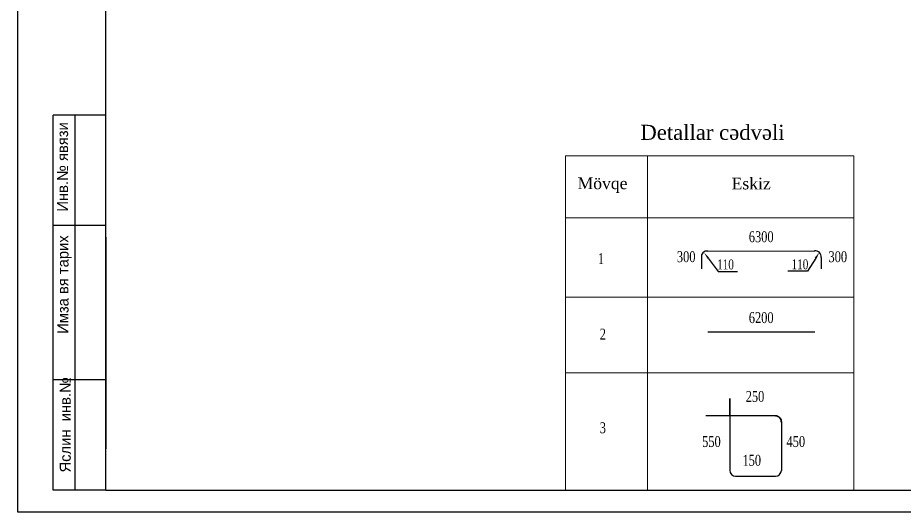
# Model space of a CAD drawing. Header units: millimetres. Extents: x -149347 to 251215, y -2929184 to -2541447.
# Drawn here: x 62737 to 84502, y -2889707 to -2877571 of the extents above; entities that cross this region are included whole.
import ezdxf
from ezdxf import colors
from ezdxf.entities.mleader import LeaderData, LeaderLine
from ezdxf.math import Vec2, Vec3

# ---------------------------------------------------------------- set-up
doc = ezdxf.new("R2010")
doc.units = ezdxf.units.MM
doc.layers.add('030', color=7, linetype='Continuous', lineweight=30)
doc.layers.add('APS_MADEIRA', color=35, linetype='Continuous', lineweight=15)
doc.styles.add('400', font='times.ttf', dxfattribs={"width": 0.75, "height": 300})
doc.styles.add('Arial', font='arial.ttf')
doc.styles.add('CP_ATTR', font='A3TI(LA).TTF')

# ---------------------------------------------------------------- blocks, each defined once
blk = doc.blocks.new('mekteb')
at = {"color": 0, "lineweight": 25}
for p, q in [((99643, -1849866), (99643, -1821466)), ((139843, -1849866), (99643, -1849866))]:
    blk.add_line(p, q, dxfattribs=at)
at = {"color": 0, "lineweight": 25, "ltscale": 15}
for q in [(101643, -1821966), (139343, -1849366)]:
    blk.add_line((101643, -1849366), q, dxfattribs=at)
at = {"lineweight": 25, "ltscale": 0.25}
for p, q in [((100443, -1849366), (100443, -1840866)), ((100943, -1849367), (100943, -1840866))]:
    blk.add_line(p, q, dxfattribs=at)
at = {"lineweight": 25}
for p, q in [((101643, -1840866), (100443, -1840866)), ((101645, -1843366), (100445, -1843366)), ((101645, -1846866), (100445, -1846866)), ((101643, -1849366), (100443, -1849366))]:
    blk.add_line(p, q, dxfattribs=at)
at = {"lineweight": 25, "char_height": 250.01, "width": 5960.07, "attachment_point": 1, "rotation": 90, "style": 'CP_ATTR'}
for s, insert in [('\\pt3143;Инв.№ явязи', (100535, -1843053)), ('\\pt3143;Имза вя тарих', (100544, -1845823)), ('\\pt3143;Яслин  инв.№', (100595, -1848965))]:
    blk.add_mtext(s, dxfattribs=dict(at, insert=insert))

msp = doc.modelspace()

# ---------------------------------------------------------------- linework, layer by layer
at = {"color": 0, "lineweight": 15}
for p, q in [((76184.69738, -2880961.58277), (83260.55376, -2880961.58277)), ((76184.69738, -2880961.58277), (76184.69738, -2889165.83142)), ((78193.98317, -2880961.58277), (78193.98317, -2889165.83142)), ((83260.55376, -2880961.58277), (83260.55376, -2889165.83142)), ((76184.69738, -2882483.74943), (83260.55376, -2882483.74943)), ((76184.69738, -2884427.41742), (83260.55376, -2884427.41742)), ((76184.69738, -2886287.66319), (83260.55376, -2886287.66319)), ((76184.69738, -2889165.83142), (83260.55376, -2889165.83142))]:
    msp.add_line(p, q, dxfattribs=at)
at = {"ltscale": 3}
msp.add_line((64902.79472, -2882952.83803), (64902.79472, -2888150.02145), dxfattribs=at)
at = {"color": 0, "lineweight": 30}
for p, q in [((80218.52009, -2886919.4559), (80218.52009, -2888679.22774)), ((81340.89285, -2887341.08321), (79626.56772, -2887341.08321)), ((81483.68987, -2887483.88047), (81483.68987, -2888679.22774)), ((80361.89009, -2888822.59774), (81340.31964, -2888822.59774))]:
    msp.add_line(p, q, dxfattribs=at)
for points in [[(79677.96408, -2883296.08136), (82302.38317, -2883294.32182)], [(79521.26336, -2883457.43277), (79521.26336, -2883736.32137)], [(82462.4351, -2883452.34699), (82462.4351, -2883731.2356)], [(79677.96408, -2885281.02648), (82302.38317, -2885279.26693)]]:
    msp.add_lwpolyline(points, dxfattribs=at)
for centre, radius, start, end in [((79662.63765, -2883437.94625), 142.71094, 83.834839334, 187.847993173), ((82320.54953, -2883437.02058), 142.71094, 353.834839334, 97.847993146), ((80361.89009, -2888679.22774), 143.37, 180, 270), ((81340.31987, -2888679.22774), 143.37, 270, 0)]:
    msp.add_arc(centre, radius, start, end, dxfattribs=at)
at = {"color": 7, "lineweight": 35, "ltscale": 15}
msp.add_arc((81340.89302, -2887483.88006), 142.79685, 354.640164647, 90.00007017, dxfattribs=at)
at = {"layer": '030', "color": 0, "lineweight": 30, "ltscale": 5}
msp.add_lwpolyline([(80217.34661, -2887337.52874), (80218.52009, -2886919.4559)], dxfattribs=at)

# ---------------------------------------------------------------- block references
at = {"lineweight": 15, "xscale": 1.082813985422999, "yscale": 1.082813985422999, "zscale": 1.082813985422999}
msp.add_blockref('mekteb', (-45157.8711, -886646.00234), dxfattribs=at)

# ---------------------------------------------------------------- texts
at = {"char_height": 268.515, "width": 235.9266055, "attachment_point": 1, "style": '400'}
for s, insert in [('\\A1;{\\fTimes New Roman|b0|i0|c238|p18;63}00', (80685.21921, -2882811.32504)), ('{\\fTimes New Roman|b0|i0|c238|p18; }1', (76904.47088, -2883348.53002)), ('\\A1;{\\fTimes New Roman|b0|i0|c238|p18;3}0{\\fTimes New Roman|b0|i0|c238|p18;0}', (78919.80273, -2883300.44011)), ('\\A1;{\\fTimes New Roman|b0|i0|c238|p18;3}0{\\fTimes New Roman|b0|i0|c238|p18;0}', (82641.84615, -2883301.76459)), ('\\A1;6{\\fTimes New Roman|b0|i0|c238|p18;2}00', (80685.21921, -2884796.27015)), (' 2', (76949.42192, -2885201.31879)), ('\\A1;{\\fTimes New Roman|b0|i0|c238|p18;25}0', (80609.14373, -2886731.32448)), (' 3', (76949.42192, -2887498.21769)), ('\\A1;5{\\fTimes New Roman|b0|i0|c238|p18;5}0', (79540.22749, -2887837.65052)), ('\\A1;4{\\fTimes New Roman|b0|i0|c238|p18;5}0', (81611.31965, -2887837.65052)), ('\\A1;{\\fTimes New Roman|b0|i0|c238|p18;150}', (80529.77962, -2888297.90658))]:
    msp.add_mtext(s, dxfattribs=dict(at, insert=insert))
at = {"layer": 'APS_MADEIRA', "color": 7, "lineweight": 9, "ltscale": 25, "attachment_point": 1, "style": 'Arial'}
for s, insert, char_height, width in [('{\\fTimes New Roman|b0|i0|c238|p18;Detallar cədvəli}', (78024.1012, -2880199.37635), 368.55, 5848.421109), ('{\\fTimes New Roman|b0|i0|c238|p18;Mövqe}', (76481.19798, -2881491.45323), 286.4249505, 436.8144606), ('\\pxt35;{\\fTimes New Roman|b0|i0|c238|p18;Eskiz}', (80263.36892, -2881497.07546), 286.4249505, 436.8144606)]:
    msp.add_mtext(s, dxfattribs=dict(at, insert=insert, char_height=char_height, width=width))

# ---------------------------------------------------------------- leaders
ml = msp.add_multileader_mtext('Standard')
ml.set_content('{\\C256;110\\fTimes New Roman|b0|i0|c238|p18; }', color=6, style='400')
ml.set_leader_properties()
ml.build(insert=Vec2(0, 0))
ml.multileader.update_dxf_attribs({"text_left_attachment_type": 6, "text_right_attachment_type": 6, "dogleg_length": 1, "arrow_head_size": 162})
ctx = ml.context
ctx.base_point, ctx.char_height, ctx.arrow_head_size, ctx.landing_gap_size, ctx.plane_origin = Vec3(79932.0583, -2883795.83391), 243, 162, 0.081, Vec3(76756.66667, -2885732.19028)
ctx.left_attachment, ctx.right_attachment, ctx.text_align_type = 6, 6, 1
notes = []
notes.append((ctx, [(0, (1, 1, 0), (79931.2483, -2883795.83391), (1, 0), 0.81, [(0, [(79591.09786, -2883338.52714)], 0, [])])]))
ctx.mtext.insert, ctx.mtext.alignment, ctx.mtext.flow_direction = Vec3(80113.40381, -2883504.23391), 2, 5
ml = msp.add_multileader_mtext('Standard')
ml.set_content('{\\C256;110\\fTimes New Roman|b0|i0|c238|p18; }', color=6, style='400')
ml.set_leader_properties()
ml.build(insert=Vec2(0, 0))
ml.multileader.update_dxf_attribs({"text_left_attachment_type": 6, "text_right_attachment_type": 6, "dogleg_length": 1, "arrow_head_size": 162})
ctx = ml.context
ctx.base_point, ctx.char_height, ctx.arrow_head_size, ctx.landing_gap_size, ctx.plane_origin = Vec3(81758.72575, -2883791.94447), 243, 162, 0.081, Vec3(79579.16266, -2885728.30084)
ctx.left_attachment, ctx.right_attachment, ctx.text_align_type = 6, 6, 1
notes.append((ctx, [(1, (1, 1, 0), (82122.22677, -2883791.94447), (-1, 0), 0.81, [(0, [(82413.59385, -2883334.6377)], 0, [])])]))
ctx.mtext.insert, ctx.mtext.alignment, ctx.mtext.flow_direction = Vec3(81940.07126, -2883500.34447), 2, 5
for ctx, leaders in notes:
    for number, flags, end, landing, length, lines in leaders:
        leader = LeaderData()
        leader.index, (leader.has_last_leader_line, leader.has_dogleg_vector, leader.attachment_direction) = number, flags
        leader.last_leader_point, leader.dogleg_vector, leader.dogleg_length = Vec3(end), Vec3(landing), length
        for number, points, colour, breaks in lines:
            line = LeaderLine()
            line.index, line.vertices, line.color, line.breaks = number, Vec3.list(points), colors.encode_raw_color(colour), breaks
            leader.lines.append(line)
        ctx.leaders.append(leader)

doc.saveas('drawing.dxf')
